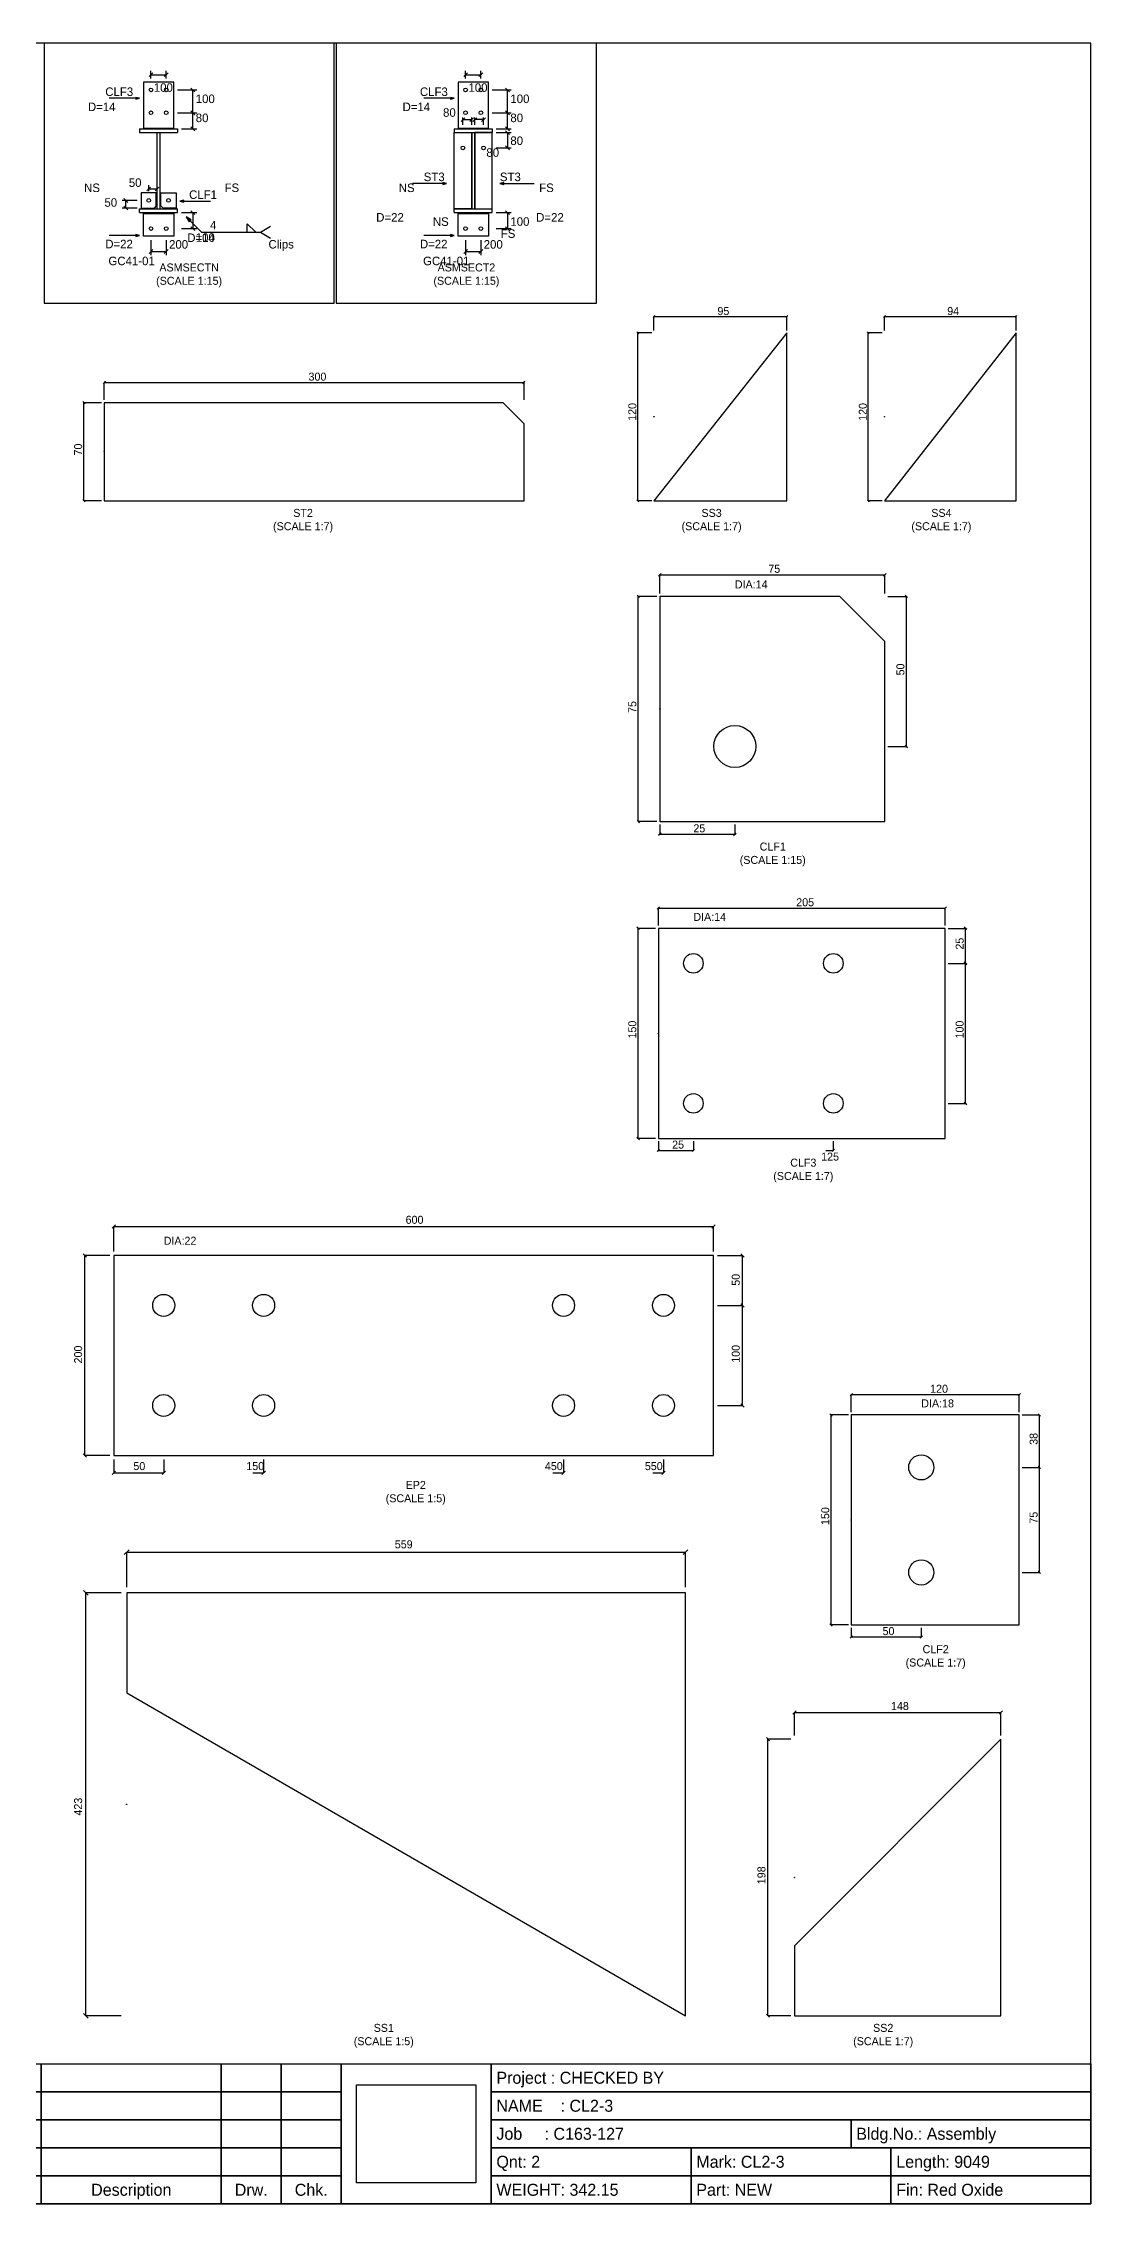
# Model space of a CAD drawing. Header units: metres. Extents: x 0 to 15272, y 0 to 10800.
# Drawn here: x 10031 to 15272, y 0 to 10800 of the extents above; entities that cross this region are included whole.
import ezdxf
from ezdxf.enums import TextEntityAlignment as Align

# ---------------------------------------------------------------- set-up
doc = ezdxf.new("R2010")
doc.units = ezdxf.units.M
doc.linetypes.add('CONTIN', pattern=[0])
for name, color, linetype in [('1', 7, 'CONTIN'), ('13', 2, 'CONTIN'), ('2', 7, 'CONTIN'), ('21', 7, 'CONTIN'), ('3', 1, 'CONTIN'), ('4', 1, 'CONTIN'), ('5', 7, 'CONTIN'), ('6', 4, 'CONTIN')]:
    doc.layers.add(name, color=color, linetype=linetype)
doc.styles.add('SIMPLEX', font='txt')
picture_1 = doc.add_image_def('image1.png', size_in_pixel=(229, 276))

# ---------------------------------------------------------------- blocks, each defined once
blk = doc.blocks.new('Title_Block')
for points in [[(-6000, 700), (-5700, 700), (-5700, 560), (-6000, 560)], [(-5700, 700), (-5250, 700), (-5250, 560), (-5700, 560)], [(-5250, 700), (-4350, 700), (-4350, 560), (-5250, 560)], [(-4350, 700), (-4050, 700), (-4050, 560), (-4350, 560)], [(-4050, 700), (-3750, 700), (-3750, 560), (-4050, 560)], [(-3750, 700), (-3000, 700), (-3000, 0), (-3750, 0)], [(-3000, 700), (0, 700), (0, 560), (-3000, 560)], [(-6000, 560), (-5700, 560), (-5700, 420), (-6000, 420)], [(-5700, 560), (-5250, 560), (-5250, 420), (-5700, 420)], [(-5250, 560), (-4350, 560), (-4350, 420), (-5250, 420)], [(-4350, 560), (-4050, 560), (-4050, 420), (-4350, 420)], [(-4050, 560), (-3750, 560), (-3750, 420), (-4050, 420)], [(-3000, 560), (0, 560), (0, 420), (-3000, 420)], [(-6000, 420), (-5700, 420), (-5700, 280), (-6000, 280)], [(-5700, 420), (-5250, 420), (-5250, 280), (-5700, 280)], [(-5250, 420), (-4350, 420), (-4350, 280), (-5250, 280)], [(-4350, 420), (-4050, 420), (-4050, 280), (-4350, 280)], [(-4050, 420), (-3750, 420), (-3750, 280), (-4050, 280)], [(-3000, 420), (-1200, 420), (-1200, 280), (-3000, 280)], [(-1200, 420), (0, 420), (0, 280), (-1200, 280)], [(-6000, 280), (-5700, 280), (-5700, 140), (-6000, 140)], [(-5700, 280), (-5250, 280), (-5250, 140), (-5700, 140)], [(-5250, 280), (-4350, 280), (-4350, 140), (-5250, 140)], [(-4350, 280), (-4050, 280), (-4050, 140), (-4350, 140)], [(-4050, 280), (-3750, 280), (-3750, 140), (-4050, 140)], [(-3000, 280), (-2000, 280), (-2000, 140), (-3000, 140)], [(-2000, 280), (-1000, 280), (-1000, 140), (-2000, 140)], [(-1000, 280), (0, 280), (0, 140), (-1000, 140)], [(-6000, 140), (-5700, 140), (-5700, 0), (-6000, 0)], [(-5700, 140), (-5250, 140), (-5250, 0), (-5700, 0)], [(-5250, 140), (-4350, 140), (-4350, 0), (-5250, 0)], [(-4350, 140), (-4050, 140), (-4050, 0), (-4350, 0)], [(-4050, 140), (-3750, 140), (-3750, 0), (-4050, 0)], [(-3000, 140), (-2000, 140), (-2000, 0), (-3000, 0)], [(-2000, 140), (-1000, 140), (-1000, 0), (-2000, 0)], [(-1000, 140), (0, 140), (0, 0), (-1000, 0)]]:
    blk.add_lwpolyline(points, close=True)
for s, p in [(' Project : CHECKED BY', (-2996, 630)), (' NAME    : CL2-3', (-2996, 490)), (' Job     : C163-127', (-2996, 350)), (' Bldg.No.: Assembly', (-1196, 350)), (' Qnt: 2', (-2996, 210)), (' Mark: CL2-3', (-1996, 210)), (' Length: 9049', (-996, 210)), (' WEIGHT: 342.15', (-2996, 70)), (' Part: NEW', (-1996, 70)), (' Fin: Red Oxide', (-996, 70))]:
    blk.add_text(s, height=60).set_placement(p, align=Align.MIDDLE_LEFT)
for s, p in [('Rev.', (-5850, 70)), ('Date', (-5475, 70)), ('Description', (-4800, 70)), ('Drw.', (-4200, 70)), ('Chk.', (-3900, 70))]:
    blk.add_text(s, height=60).set_placement(p, align=Align.MIDDLE_CENTER)
image = blk.add_image(picture_1, insert=(-3674, 105), size_in_units=(598, 490))
blk = doc.blocks.new('CIRCLE')
at = {"layer": '1'}
blk.add_circle((0, 0), 10.2, dxfattribs=at)
blk = doc.blocks.new('ARROW')
at = {"layer": '2'}
blk.add_line((-0.635, -0.635), (0.635, 0.635), dxfattribs=at)
blk = doc.blocks.new('ARROWP')
for p, q in [((0, 0), (-1.27, 0.318)), ((-1.27, 0.318), (-1.27, -0.318)), ((-1.27, -0.318), (0, 0))]:
    blk.add_line(p, q)
blk = doc.blocks.new('FLAT_ASMSECTN')
at = {"layer": '1'}
for p, q in [((477.365, 872.46), (667.865, 872.46)), ((477.365, 872.46), (477.365, 853.41)), ((667.865, 872.46), (667.865, 853.41)), ((477.365, 853.41), (667.865, 853.41)), ((564.995, 472.41), (564.995, 853.41)), ((580.235, 472.41), (580.235, 853.41)), ((477.365, 453.36), (477.365, 472.41)), ((477.365, 472.41), (667.865, 472.41)), ((477.365, 453.36), (667.865, 453.36)), ((667.865, 453.36), (667.865, 472.41))]:
    blk.add_line(p, q, dxfattribs=at)
at = {"layer": '13'}
for p, q in [((648.815, 1104.87), (496.415, 1104.87)), ((496.415, 1104.87), (496.415, 876.27)), ((648.815, 876.27), (648.815, 1104.87)), ((496.415, 876.27), (648.815, 876.27)), ((561.185, 552.42), (484.985, 552.42)), ((484.985, 552.42), (484.985, 476.22)), ((561.185, 487.65), (561.185, 552.42)), ((584.045, 552.42), (660.245, 552.42)), ((584.045, 487.65), (584.045, 552.42)), ((660.245, 552.42), (660.245, 476.22)), ((484.985, 476.22), (549.755, 476.22)), ((496.415, 449.55), (648.815, 449.55)), ((496.415, 335.25), (496.415, 449.55)), ((561.185, 487.65), (549.755, 476.22)), ((584.045, 487.65), (595.475, 476.22)), ((660.245, 476.22), (595.475, 476.22)), ((648.815, 449.55), (648.815, 335.25)), ((648.815, 335.25), (496.415, 335.25))]:
    blk.add_line(p, q, dxfattribs=at)
at = {"layer": '3'}
for p, q in [((534.515, 1123.92), (534.515, 1162.02)), ((534.515, 1142.97), (610.715, 1142.97)), ((610.715, 1123.92), (610.715, 1162.02)), ((477.365, 1024.86), (324.965, 1024.86)), ((667.865, 1066.77), (763.115, 1066.77)), ((744.065, 872.46), (744.065, 1066.77)), ((667.865, 952.47), (763.115, 952.47)), ((686.915, 872.46), (763.115, 872.46)), ((523.085, 560.04), (523.085, 590.52)), ((523.085, 571.47), (564.995, 571.47)), ((564.995, 571.47), (564.995, 590.52)), ((465.935, 514.32), (389.735, 514.32)), ((465.935, 476.22), (389.735, 476.22)), ((408.785, 476.22), (408.785, 514.32)), ((679.295, 510.51), (831.695, 510.51)), ((686.915, 453.36), (763.115, 453.36)), ((744.065, 453.36), (744.065, 373.35)), ((477.365, 339.06), (324.965, 339.06)), ((686.915, 373.35), (763.115, 373.35)), ((534.515, 316.2), (534.515, 240)), ((534.515, 259.05), (610.715, 259.05)), ((610.715, 316.2), (610.715, 240))]:
    blk.add_line(p, q, dxfattribs=at)
at = {"layer": '4'}
for p, q in [((710.54, 432.03), (787.34, 355.215)), ((787.34, 355.215), (1068.98, 355.215)), ((1015.64, 397.89), (1058.315, 355.215)), ((1015.64, 355.215), (1015.64, 397.89)), ((1068.98, 355.215), (1081.79, 355.215)), ((1081.79, 355.215), (1132.985, 385.08)), ((1081.79, 355.215), (1132.985, 325.35))]:
    blk.add_line(p, q, dxfattribs=at)
at = {"layer": '1'}
for name, p, xscale, yscale, zscale, rotation in [('ARROW', (534.515, 1142.97), 15, 15, 15, 180), ('ARROW', (744.065, 1066.77), 15, 15, 15, 90), ('ARROW', (744.065, 952.47), 15, 15, 15, -90.00000000000001), ('ARROW', (744.065, 952.47), 15, 15, 15, 90), ('ARROW', (744.065, 872.46), 15, 15, 15, -90.00000000000001), ('ARROW', (564.995, 571.47), 15, 15, 15, 180), ('ARROW', (408.785, 514.32), 15, 15, 15, -90.00000000000001), ('ARROW', (408.785, 476.22), 15, 15, 15, 90), ('ARROW', (744.065, 453.36), 15, 15, 15, 90), ('CIRCLE', (534.515, 373.35), 0.8999999999999999, 0.8999999999999999, 0.8999999999999999, 90), ('CIRCLE', (610.715, 373.35), 0.8999999999999999, 0.8999999999999999, 0.8999999999999999, 90), ('ARROW', (744.065, 373.35), 15, 15, 15, -90.00000000000001), ('ARROW', (534.515, 259.05), 15, 15, 15, 180)]:
    blk.add_blockref(name, p, dxfattribs=dict(at, xscale=xscale, yscale=yscale, zscale=zscale, rotation=rotation))
for name, p, xscale, yscale, zscale in [('ARROW', (610.715, 1142.97), 15, 15, 15), ('CIRCLE', (534.515, 1066.77), 0.8999999999999999, 0.8999999999999999, 0.8999999999999999), ('CIRCLE', (610.715, 1066.77), 0.8999999999999999, 0.8999999999999999, 0.8999999999999999), ('CIRCLE', (534.515, 952.47), 0.8999999999999999, 0.8999999999999999, 0.8999999999999999), ('CIRCLE', (610.715, 952.47), 0.8999999999999999, 0.8999999999999999, 0.8999999999999999), ('ARROW', (523.085, 571.47), 15, 15, 15), ('CIRCLE', (523.085, 514.32), 0.8999999999999999, 0.8999999999999999, 0.8999999999999999), ('CIRCLE', (622.145, 514.32), 0.8999999999999999, 0.8999999999999999, 0.8999999999999999), ('ARROW', (610.715, 259.05), 15, 15, 15)]:
    blk.add_blockref(name, p, dxfattribs=dict(at, xscale=xscale, yscale=yscale, zscale=zscale))
at = {"layer": '3', "xscale": 15, "yscale": 15, "zscale": 15}
for p in [(477.365, 1024.86), (477.365, 339.06)]:
    blk.add_blockref('ARROWP', p, dxfattribs=at)
at = {"layer": '3', "xscale": 15, "yscale": 15, "zscale": 15, "rotation": 180}
blk.add_blockref('ARROWP', (679.295, 510.51), dxfattribs=at)
at = {"layer": '4', "xscale": 22.5, "yscale": 22.5, "zscale": 22.5, "rotation": 135}
blk.add_blockref('ARROWP', (710.54, 432.03), dxfattribs=at)
at = {"insert": (725.172, 140), "char_height": 40, "attachment_point": 5}
blk.add_mtext('ASMSECTN\\P(SCALE 1:15)', dxfattribs=at)
at = {"layer": '1', "style": 'SIMPLEX'}
for s, p in [('CLF3', (305.915, 1036.29)), ('CLF1', (725.015, 521.94)), (' GC41-01', (305.915, 190.49))]:
    blk.add_text(s, height=42.675, dxfattribs=at).set_placement(p)
at = {"layer": '21', "style": 'SIMPLEX'}
for s, p in [('D=14', (219.05, 960.855)), ('D=14', (715.865, 306.505)), ('D=22', (305.915, 275.055))]:
    blk.add_text(s, height=42.675, dxfattribs=at).set_placement(p)
at = {"layer": '3', "style": 'SIMPLEX'}
for s, p in [('100', (548.735, 1057.19)), ('100', (758.285, 1000.98)), ('80', (758.285, 905.73)), ('NS', (200, 556.23)), ('50', (423.515, 581.88)), ('FS', (902.555, 556.23)), ('50', (301.595, 482.82)), ('100', (758.285, 307.57)), ('200', (624.935, 273.27))]:
    blk.add_text(s, height=42.675, dxfattribs=at).set_placement(p)
at = {"layer": '4', "style": 'SIMPLEX'}
blk.add_text('Clips', height=42.675, dxfattribs=at).set_placement((1122.32, 273.885))
at = {"layer": '5', "style": 'SIMPLEX'}
blk.add_text('4', height=42.675, dxfattribs=at).set_placement((830.015, 369.435))
blk = doc.blocks.new('FLAT_ASMSECT2')
at = {"layer": '1'}
for p, q in [((590.15, 872.46), (780.65, 872.46)), ((590.15, 872.46), (590.15, 853.41)), ((780.65, 872.46), (780.65, 853.41)), ((590.15, 853.41), (780.65, 853.41)), ((677.78, 472.41), (677.78, 853.41)), ((693.02, 472.41), (693.02, 853.41)), ((590.15, 453.36), (590.15, 472.41)), ((590.15, 472.41), (780.65, 472.41)), ((590.15, 453.36), (780.65, 453.36)), ((780.65, 453.36), (780.65, 472.41))]:
    blk.add_line(p, q, dxfattribs=at)
at = {"layer": '13'}
for p, q in [((761.6, 1104.87), (609.2, 1104.87)), ((609.2, 1104.87), (609.2, 876.27)), ((761.6, 876.27), (761.6, 1104.87)), ((609.2, 876.27), (761.6, 876.27)), ((590.15, 472.41), (590.15, 853.41)), ((590.15, 853.41), (677.78, 853.41)), ((677.78, 853.41), (677.78, 472.41)), ((780.65, 853.41), (693.02, 853.41)), ((693.02, 853.41), (693.02, 472.41)), ((780.65, 472.41), (780.65, 853.41)), ((677.78, 472.41), (590.15, 472.41)), ((609.2, 449.55), (761.6, 449.55)), ((609.2, 335.25), (609.2, 449.55)), ((693.02, 472.41), (780.65, 472.41)), ((761.6, 449.55), (761.6, 335.25)), ((761.6, 335.25), (609.2, 335.25))]:
    blk.add_line(p, q, dxfattribs=at)
at = {"layer": '3'}
for p, q in [((647.3, 1123.92), (647.3, 1162.02)), ((647.3, 1142.97), (723.5, 1142.97)), ((723.5, 1123.92), (723.5, 1162.02)), ((590.15, 1024.86), (437.75, 1024.86)), ((780.65, 1066.77), (875.9, 1066.77)), ((856.85, 872.46), (856.85, 1066.77)), ((633.965, 891.51), (633.965, 929.61)), ((633.965, 918.18), (677.78, 918.18)), ((677.78, 891.51), (677.78, 929.61)), ((693.02, 891.51), (693.02, 929.61)), ((736.835, 918.18), (693.02, 918.18)), ((736.835, 891.51), (736.835, 929.61)), ((780.65, 952.47), (875.9, 952.47)), ((799.7, 872.46), (875.9, 872.46)), ((799.7, 853.41), (875.9, 853.41)), ((799.7, 853.41), (875.9, 853.41)), ((799.7, 777.21), (875.9, 777.21)), ((799.7, 777.21), (875.9, 777.21)), ((856.85, 853.41), (856.85, 777.21)), ((856.85, 853.41), (856.85, 777.21)), ((552.05, 599.415), (381.365, 599.415)), ((818.75, 599.415), (989.435, 599.415)), ((799.7, 453.36), (875.9, 453.36)), ((856.85, 453.36), (856.85, 373.35)), ((590.15, 339.06), (437.75, 339.06)), ((799.7, 373.35), (875.9, 373.35)), ((647.3, 316.2), (647.3, 240)), ((647.3, 259.05), (723.5, 259.05)), ((723.5, 316.2), (723.5, 240))]:
    blk.add_line(p, q, dxfattribs=at)
at = {"layer": '1'}
for name, p, xscale, yscale, zscale, rotation in [('ARROW', (647.3, 1142.97), 15, 15, 15, 180), ('ARROW', (856.85, 1066.77), 15, 15, 15, 90), ('ARROW', (633.965, 918.18), 15, 15, 15, 180), ('ARROW', (693.02, 918.18), 15, 15, 15, 180), ('ARROW', (856.85, 952.47), 15, 15, 15, -90.00000000000001), ('ARROW', (856.85, 952.47), 15, 15, 15, 90), ('ARROW', (856.85, 872.46), 15, 15, 15, -90.00000000000001), ('ARROW', (856.85, 853.41), 15, 15, 15, 90), ('ARROW', (856.85, 853.41), 15, 15, 15, 90), ('ARROW', (856.85, 777.21), 15, 15, 15, -90.00000000000001), ('ARROW', (856.85, 777.21), 15, 15, 15, -90.00000000000001), ('ARROW', (856.85, 453.36), 15, 15, 15, 90), ('CIRCLE', (647.3, 373.35), 0.8999999999999999, 0.8999999999999999, 0.8999999999999999, 90), ('CIRCLE', (723.5, 373.35), 0.8999999999999999, 0.8999999999999999, 0.8999999999999999, 90), ('ARROW', (856.85, 373.35), 15, 15, 15, -90.00000000000001), ('ARROW', (647.3, 259.05), 15, 15, 15, 180)]:
    blk.add_blockref(name, p, dxfattribs=dict(at, xscale=xscale, yscale=yscale, zscale=zscale, rotation=rotation))
for name, p, xscale, yscale, zscale in [('ARROW', (723.5, 1142.97), 15, 15, 15), ('CIRCLE', (647.3, 1066.77), 0.8999999999999999, 0.8999999999999999, 0.8999999999999999), ('CIRCLE', (723.5, 1066.77), 0.8999999999999999, 0.8999999999999999, 0.8999999999999999), ('CIRCLE', (647.3, 952.47), 0.8999999999999999, 0.8999999999999999, 0.8999999999999999), ('ARROW', (677.78, 918.18), 15, 15, 15), ('CIRCLE', (723.5, 952.47), 0.8999999999999999, 0.8999999999999999, 0.8999999999999999), ('ARROW', (736.835, 918.18), 15, 15, 15), ('CIRCLE', (633.965, 777.21), 0.8999999999999999, 0.8999999999999999, 0.8999999999999999), ('CIRCLE', (736.835, 777.21), 0.8999999999999999, 0.8999999999999999, 0.8999999999999999), ('ARROW', (723.5, 259.05), 15, 15, 15)]:
    blk.add_blockref(name, p, dxfattribs=dict(at, xscale=xscale, yscale=yscale, zscale=zscale))
at = {"layer": '3', "xscale": 15, "yscale": 15, "zscale": 15}
for p in [(590.15, 1024.86), (552.05, 599.415), (590.15, 339.06)]:
    blk.add_blockref('ARROWP', p, dxfattribs=at)
at = {"layer": '3', "xscale": 15, "yscale": 15, "zscale": 15, "rotation": 180}
blk.add_blockref('ARROWP', (818.75, 599.415), dxfattribs=at)
at = {"insert": (651.26, 140), "char_height": 40, "attachment_point": 5}
blk.add_mtext('ASMSECT2\\P(SCALE 1:15)', dxfattribs=at)
at = {"layer": '1', "style": 'SIMPLEX'}
for s, p in [('CLF3', (418.7, 1036.29)), ('ST3', (437.75, 610.845)), ('ST3', (818.75, 610.845)), (' GC41-01', (418.7, 190.49))]:
    blk.add_text(s, height=42.675, dxfattribs=at).set_placement(p)
at = {"layer": '21', "style": 'SIMPLEX'}
for s, p in [('D=14', (331.835, 960.855)), ('D=22', (200, 408.405)), ('D=22', (1000.1, 408.405)), ('D=22', (418.7, 275.055))]:
    blk.add_text(s, height=42.675, dxfattribs=at).set_placement(p)
at = {"layer": '3', "style": 'SIMPLEX'}
for s, p in [('100', (661.52, 1057.19)), ('80', (534.395, 932.4)), ('100', (871.07, 1000.98)), ('80', (871.07, 905.73)), ('80', (751.055, 732.4)), ('80', (871.07, 791.43)), ('80', (871.07, 791.43)), ('NS', (312.785, 556.23)), ('FS', (1015.34, 556.23)), ('NS', (483.47, 387.06)), ('FS', (823.325, 327.06)), ('100', (871.07, 387.57)), ('200', (737.72, 273.27))]:
    blk.add_text(s, height=42.675, dxfattribs=at).set_placement(p)
blk = doc.blocks.new('SS1')
at = {"layer": '3', "linetype": 'CONTINUOUS'}
for p, q in [((422.862185, 2353.69505), (422.862185, 1853.69505)), ((3217.862185, 2353.69505), (422.862185, 2353.69505)), ((3217.862185, 240), (3217.862185, 2353.69505)), ((422.862185, 1853.69505), (3217.862185, 240))]:
    blk.add_line(p, q, dxfattribs=at)
at = {"layer": '5', "linetype": 'CONTINUOUS'}
for p, q in [((422.362185, 1296.8475), (423.362185, 1296.8475)), ((422.862185, 1296.3475), (422.862185, 1297.34755))]:
    blk.add_line(p, q, dxfattribs=at)
blk.add_circle((422.862185, 1296.8475), 0.5, dxfattribs=at)
at = {"layer": '6', "linetype": 'CONTINUOUS'}
for p, q in [((422.862185, 2381.87765), (422.862185, 2558.018915)), ((422.862185, 2557.76892), (3217.862185, 2557.76892)), ((3217.862185, 2381.87765), (3217.862185, 2558.018915)), ((394.679745, 2353.69505), (218.538475, 2353.695065)), ((218.788315, 240), (218.78847, 2353.695065)), ((394.679585, 240), (218.53832, 240))]:
    blk.add_line(p, q, dxfattribs=at)
at = {"layer": '6', "xscale": 18.7884, "yscale": 18.7884, "zscale": 3.75768}
for p, rotation in [((422.862185, 2557.76892), 180), ((218.78847, 2353.695065), 90), ((218.788315, 240), -90.00000000000001)]:
    blk.add_blockref('ARROW', p, dxfattribs=dict(at, rotation=rotation))
blk.add_blockref('ARROW', (3217.862185, 2557.76892), dxfattribs=at)
at = {"insert": (1708.931092, 140), "char_height": 40, "attachment_point": 5}
blk.add_mtext('SS1\\P(SCALE 1:5)', dxfattribs=at)
at = {"layer": '5'}
blk.add_text('ZERO', height=0.075, dxfattribs=at).set_placement((422.862185, 1096.8475))
at = {"layer": '6'}
blk.add_text('559', height=40, dxfattribs=at).set_placement((1763.996985, 2576.557315))
blk.add_text('423', height=40, rotation=90, dxfattribs=at).set_placement((200, 1240.4823))
blk = doc.blocks.new('EP2')
at = {"layer": '3', "linetype": 'CONTINUOUS'}
for p, q in [((358.083305, 1326.66665), (358.083305, 326.66665)), ((3358.083305, 1326.66665), (358.083305, 1326.66665)), ((3358.083305, 326.66665), (3358.083305, 1326.66665)), ((358.083305, 326.66665), (3358.083305, 326.66665))]:
    blk.add_line(p, q, dxfattribs=at)
at = {"layer": '4', "linetype": 'CONTINUOUS'}
for centre in [(608.083305, 1076.66665), (1108.083305, 1076.66665), (2608.083305, 1076.66665), (3108.083305, 1076.66665), (608.083305, 576.66665), (1108.083305, 576.66665), (2608.083305, 576.66665), (3108.083305, 576.66665)]:
    blk.add_circle(centre, 55, dxfattribs=at)
at = {"layer": '5', "linetype": 'CONTINUOUS'}
for p, q in [((357.583305, 826.66665), (358.583305, 826.66665)), ((358.083305, 826.16665), (358.083305, 827.16664))]:
    blk.add_line(p, q, dxfattribs=at)
blk.add_circle((358.083305, 826.66665), 0.5, dxfattribs=at)
at = {"layer": '6', "linetype": 'CONTINUOUS'}
for p, q in [((358.083305, 1346.66665), (358.083305, 1471.66666)), ((358.083305, 1471.416665), (3358.083305, 1471.416665)), ((3358.083305, 1346.66665), (3358.083305, 1471.66666)), ((338.08338, 1326.66665), (213.08337, 1326.66666)), ((213.33329, 326.66665), (213.33337, 1326.66666)), ((3378.083305, 1326.66665), (3503.083305, 1326.66664)), ((3502.833355, 1076.66665), (3502.833355, 1326.66664)), ((3378.083305, 1076.66665), (3503.083305, 1076.66665)), ((3378.083305, 1076.66665), (3503.083305, 1076.66665)), ((3502.833355, 576.66665), (3502.833355, 1076.66665)), ((3378.083305, 576.66665), (3503.083305, 576.66665)), ((338.083305, 326.66665), (213.083295, 326.66665)), ((358.083305, 306.66665), (358.083305, 240)), ((358.083305, 240.25), (608.083305, 240.25)), ((608.083305, 306.66665), (608.083305, 240)), ((1054.749955, 240.25), (1108.083305, 240.25)), ((1108.083305, 306.66665), (1108.083305, 240)), ((2554.750005, 240.25), (2608.083305, 240.25)), ((2608.083305, 306.66665), (2608.083305, 240)), ((3054.749855, 240.25), (3108.083305, 240.25)), ((3108.083305, 306.66665), (3108.083305, 240))]:
    blk.add_line(p, q, dxfattribs=at)
at = {"layer": '6', "xscale": 13.333335, "yscale": 13.333335, "zscale": 2.666667}
for p, rotation in [((358.083305, 1471.416665), 180), ((213.33337, 1326.66666), 90), ((3502.833355, 1326.66664), 90), ((3502.833355, 1076.66665), -90.00000000000001), ((3502.833355, 1076.66665), 90), ((3502.833355, 576.66665), -90.00000000000001), ((213.33329, 326.66665), -90.00000000000001), ((358.083305, 240.25), 180)]:
    blk.add_blockref('ARROW', p, dxfattribs=dict(at, rotation=rotation))
for p in [(3358.083305, 1471.416665), (608.083305, 240.25), (1108.083305, 240.25), (2608.083305, 240.25), (3108.083305, 240.25)]:
    blk.add_blockref('ARROW', p, dxfattribs=at)
at = {"insert": (1868.748477, 140), "char_height": 40, "attachment_point": 5}
blk.add_mtext('EP2\\P(SCALE 1:5)', dxfattribs=at)
at = {"layer": '5'}
blk.add_text('ZERO', height=0.075, dxfattribs=at).set_placement((358.083305, 626.66665))
at = {"layer": '6'}
for s, p in [('600', (1818.083305, 1484.749995)), ('DIA:22', (608.083305, 1379.99998)), ('50', (456.416645, 253.5834)), ('150', (1021.416655, 253.5834)), ('450', (2514.750005, 253.5834)), ('550', (3014.749855, 253.5834))]:
    blk.add_text(s, height=40, dxfattribs=at).set_placement(p)
for s, p in [('50', (3489.499955, 1174.99999)), ('200', (200, 786.66665)), ('100', (3489.499955, 790))]:
    blk.add_text(s, height=40, rotation=90, dxfattribs=at).set_placement(p)
blk = doc.blocks.new('CLF3')
at = {"layer": '3', "linetype": 'CONTINUOUS'}
for p, q in [((310.483296, 1350.66669), (310.483296, 300.66669)), ((1745.483296, 1350.66669), (310.483296, 1350.66669)), ((1745.483296, 300.66669), (1745.483296, 1350.66669)), ((310.483296, 300.66669), (1745.483296, 300.66669))]:
    blk.add_line(p, q, dxfattribs=at)
at = {"layer": '4', "linetype": 'CONTINUOUS'}
for centre in [(485.483296, 1175.66669), (1185.483296, 1175.66669), (485.483296, 475.66669), (1185.483296, 475.66669)]:
    blk.add_circle(centre, 49, dxfattribs=at)
at = {"layer": '5', "linetype": 'CONTINUOUS'}
for p, q in [((309.783296, 825.66669), (311.183296, 825.66669)), ((310.483296, 824.966704), (310.483296, 826.366676))]:
    blk.add_line(p, q, dxfattribs=at)
blk.add_circle((310.483296, 825.66669), 0.7, dxfattribs=at)
at = {"layer": '6', "linetype": 'CONTINUOUS'}
for p, q in [((310.483296, 1364.66669), (310.483296, 1452.166697)), ((310.483296, 1451.816697), (1745.483296, 1451.816697)), ((1745.483296, 1364.66669), (1745.483296, 1452.166697)), ((296.483373, 1350.66669), (208.983366, 1350.666697)), ((209.333289, 300.66669), (209.333373, 1350.666697)), ((1759.483296, 1350.66669), (1846.983296, 1350.666683)), ((1846.633296, 1175.66669), (1846.633296, 1350.666683)), ((1759.483296, 1175.66669), (1846.983296, 1175.66669)), ((1759.483296, 1175.66669), (1846.983296, 1175.66669)), ((1846.633296, 475.66669), (1846.633296, 1175.66669)), ((1759.483296, 475.66669), (1846.983296, 475.66669)), ((296.483296, 300.66669), (208.983289, 300.66669)), ((310.483296, 286.66669), (310.483296, 240)), ((310.483296, 240.35), (485.483296, 240.35)), ((485.483296, 286.66669), (485.483296, 240)), ((1148.149916, 240.35), (1185.483296, 240.35)), ((1185.483296, 286.66669), (1185.483296, 240))]:
    blk.add_line(p, q, dxfattribs=at)
at = {"layer": '6', "xscale": 9.333331000000001, "yscale": 9.333331000000001, "zscale": 1.333333}
for p, rotation in [((310.483296, 1451.816697), 180), ((209.333373, 1350.666697), 90), ((1846.633296, 1350.666683), 90), ((1846.633296, 1175.66669), -90.00000000000001), ((1846.633296, 1175.66669), 90), ((1846.633296, 475.66669), -90.00000000000001), ((209.333289, 300.66669), -90.00000000000001), ((310.483296, 240.35), 180)]:
    blk.add_blockref('ARROW', p, dxfattribs=dict(at, rotation=rotation))
for p in [(1745.483296, 1451.816697), (485.483296, 240.35), (1185.483296, 240.35)]:
    blk.add_blockref('ARROW', p, dxfattribs=at)
at = {"insert": (1035.452093, 140), "char_height": 40, "attachment_point": 5}
blk.add_mtext('CLF3\\P(SCALE 1:7)', dxfattribs=at)
at = {"layer": '5'}
blk.add_text('ZERO', height=0.105, dxfattribs=at).set_placement((310.483296, 625.66669))
at = {"layer": '6'}
for s, p in [('DIA:14', (485.483296, 1388.000021)), ('205', (999.983296, 1461.150028)), ('25', (379.316634, 249.68331)), ('125', (1124.816676, 189.68331))]:
    blk.add_text(s, height=40, dxfattribs=at).set_placement(p)
for s, p in [('25', (1837.299986, 1244.500028)), ('150', (200, 800.000042)), ('100', (1837.299986, 799.999986))]:
    blk.add_text(s, height=40, rotation=90, dxfattribs=at).set_placement(p)
blk = doc.blocks.new('SS2')
at = {"layer": '3', "linetype": 'CONTINUOUS'}
for p, q in [((1378.080512, 1622.5), (345.580512, 590)), ((1378.080512, 240), (1378.080512, 1622.5)), ((345.580512, 590), (345.580512, 240)), ((345.580512, 240), (1378.080512, 240))]:
    blk.add_line(p, q, dxfattribs=at)
at = {"layer": '5', "linetype": 'CONTINUOUS'}
for p, q in [((344.880512, 931.25), (346.280512, 931.25)), ((345.580512, 930.550014), (345.580512, 931.949986))]:
    blk.add_line(p, q, dxfattribs=at)
blk.add_circle((345.580512, 931.25), 0.7, dxfattribs=at)
at = {"layer": '6', "linetype": 'CONTINUOUS'}
for p, q in [((345.580512, 1640.933331), (345.580512, 1756.141669)), ((345.580512, 1755.791676), (1378.080512, 1755.791676)), ((1378.080512, 1640.933331), (1378.080512, 1756.141669)), ((327.147286, 1622.5), (211.938948, 1622.500007)), ((212.288836, 240), (212.288941, 1622.500007)), ((327.147181, 240), (211.938843, 240))]:
    blk.add_line(p, q, dxfattribs=at)
at = {"layer": '6', "xscale": 12.288891999999999, "yscale": 12.288891999999999, "zscale": 1.755556}
for p, rotation in [((345.580512, 1755.791676), 180), ((212.288941, 1622.500007), 90), ((212.288836, 240), -90.00000000000001)]:
    blk.add_blockref('ARROW', p, dxfattribs=dict(at, rotation=rotation))
blk.add_blockref('ARROW', (1378.080512, 1755.791676), dxfattribs=at)
at = {"insert": (789.040256, 140), "char_height": 40, "attachment_point": 5}
blk.add_mtext('SS2\\P(SCALE 1:7)', dxfattribs=at)
at = {"layer": '5'}
blk.add_text('ZERO', height=0.105, dxfattribs=at).set_placement((345.580512, 731.25))
at = {"layer": '6'}
blk.add_text('148', height=40, dxfattribs=at).set_placement((828.036094, 1768.080568))
blk.add_text('198', height=40, rotation=90, dxfattribs=at).set_placement((200, 897.45561))
blk = doc.blocks.new('CLF1')
at = {"layer": '3', "linetype": 'CONTINUOUS'}
for p, q in [((317.99996, 1430.00004), (317.99996, 305.00004)), ((1217.99996, 1430.00004), (317.99996, 1430.00004)), ((1442.99996, 1205.00004), (1217.99996, 1430.00004)), ((1442.99996, 305.00004), (1442.99996, 1205.00004)), ((317.99996, 305.00004), (1442.99996, 305.00004))]:
    blk.add_line(p, q, dxfattribs=at)
at = {"layer": '4', "linetype": 'CONTINUOUS'}
blk.add_circle((692.99996, 680.00004), 105, dxfattribs=at)
at = {"layer": '5', "linetype": 'CONTINUOUS'}
for p, q in [((316.49996, 867.50004), (319.49996, 867.50004)), ((317.99996, 866.00007), (317.99996, 869.00001))]:
    blk.add_line(p, q, dxfattribs=at)
blk.add_circle((317.99996, 867.50004), 1.5, dxfattribs=at)
at = {"layer": '6', "linetype": 'CONTINUOUS'}
for p, q in [((317.99996, 1445.00004), (317.99996, 1538.75004)), ((317.99996, 1538.00004), (1442.99996, 1538.00004)), ((1442.99996, 1445.00004), (1442.99996, 1538.75004)), ((303.00005, 1430.00004), (209.250035, 1430.000055)), ((209.99996, 305.00004), (210.000035, 1430.000055)), ((1457.99996, 1430.00004), (1551.74996, 1430.000025)), ((1550.999915, 680.00004), (1550.999915, 1430.000025)), ((1457.99996, 680.00004), (1551.74996, 680.00004)), ((302.99996, 305.00004), (209.24996, 305.00004)), ((317.99996, 290.00004), (317.99996, 240)), ((317.99996, 240.750045), (692.99996, 240.750045)), ((692.99996, 290.00004), (692.99996, 240))]:
    blk.add_line(p, q, dxfattribs=at)
at = {"layer": '6', "xscale": 10.000005, "yscale": 10.000005, "zscale": 0.666667}
for p, rotation in [((317.99996, 1538.00004), 180), ((210.000035, 1430.000055), 90), ((1550.999915, 1430.000025), 90), ((1550.999915, 680.00004), -90.00000000000001), ((209.99996, 305.00004), -90.00000000000001), ((317.99996, 240.750045), 180)]:
    blk.add_blockref('ARROW', p, dxfattribs=dict(at, rotation=rotation))
for p in [(1442.99996, 1538.00004), (692.99996, 240.750045)]:
    blk.add_blockref('ARROW', p, dxfattribs=at)
at = {"insert": (882.496977, 140), "char_height": 40, "attachment_point": 5}
blk.add_mtext('CLF1\\P(SCALE 1:15)', dxfattribs=at)
at = {"layer": '5'}
blk.add_text('ZERO', height=0.225, dxfattribs=at).set_placement((317.99996, 667.50004))
at = {"layer": '6'}
for s, p in [('75', (860.49998, 1548.000045)), ('DIA:14', (692.99996, 1470.000045)), ('25', (485.499965, 250.750005))]:
    blk.add_text(s, height=40, dxfattribs=at).set_placement(p)
for s, p in [('50', (1540.999955, 1035.00003)), ('75', (200, 847.50006))]:
    blk.add_text(s, height=40, rotation=90, dxfattribs=at).set_placement(p)
blk = doc.blocks.new('ST2')
at = {"layer": '3', "linetype": 'CONTINUOUS'}
for p, q in [((310.483317, 730), (310.483317, 240)), ((2305.483317, 730), (310.483317, 730)), ((2410.483317, 625), (2305.483317, 730)), ((2410.483317, 240), (2410.483317, 625)), ((310.483317, 240), (2410.483317, 240))]:
    blk.add_line(p, q, dxfattribs=at)
at = {"layer": '5', "linetype": 'CONTINUOUS'}
for p, q in [((309.783317, 485), (311.183317, 485)), ((310.483317, 484.300014), (310.483317, 485.699986))]:
    blk.add_line(p, q, dxfattribs=at)
blk.add_circle((310.483317, 485), 0.7, dxfattribs=at)
at = {"layer": '6', "linetype": 'CONTINUOUS'}
for p, q in [((310.483317, 744), (310.483317, 831.500007)), ((310.483317, 831.150007), (2410.483317, 831.150007)), ((2410.483317, 744), (2410.483317, 831.500007)), ((296.483352, 730), (208.983345, 730.000007)), ((209.33331, 240), (209.333345, 730.000007)), ((296.483317, 240), (208.98331, 240))]:
    blk.add_line(p, q, dxfattribs=at)
at = {"layer": '6', "xscale": 9.333331000000001, "yscale": 9.333331000000001, "zscale": 1.333333}
for p, rotation in [((310.483317, 831.150007), 180), ((209.333345, 730.000007), 90), ((209.33331, 240), -90.00000000000001)]:
    blk.add_blockref('ARROW', p, dxfattribs=dict(at, rotation=rotation))
blk.add_blockref('ARROW', (2410.483317, 831.150007), dxfattribs=at)
at = {"insert": (1305.241658, 140), "char_height": 40, "attachment_point": 5}
blk.add_mtext('ST2\\P(SCALE 1:7)', dxfattribs=at)
at = {"layer": '5'}
blk.add_text('ZERO', height=0.105, dxfattribs=at).set_placement((310.483317, 285))
at = {"layer": '6'}
blk.add_text('300', height=40, dxfattribs=at).set_placement((1332.483317, 840.483338))
blk.add_text('70', height=40, rotation=90, dxfattribs=at).set_placement((200, 466.333324))
blk = doc.blocks.new('CLF2')
at = {"layer": '3', "linetype": 'CONTINUOUS'}
for p, q in [((310.483296, 1350.66669), (310.483296, 300.66669)), ((1150.483296, 1350.66669), (310.483296, 1350.66669)), ((1150.483296, 300.66669), (1150.483296, 1350.66669)), ((310.483296, 300.66669), (1150.483296, 300.66669))]:
    blk.add_line(p, q, dxfattribs=at)
at = {"layer": '4', "linetype": 'CONTINUOUS'}
for centre in [(660.483296, 1088.16669), (660.483296, 563.16669)]:
    blk.add_circle(centre, 63, dxfattribs=at)
at = {"layer": '5', "linetype": 'CONTINUOUS'}
for p, q in [((309.783296, 825.66669), (311.183296, 825.66669)), ((310.483296, 824.966704), (310.483296, 826.366676))]:
    blk.add_line(p, q, dxfattribs=at)
blk.add_circle((310.483296, 825.66669), 0.7, dxfattribs=at)
at = {"layer": '6', "linetype": 'CONTINUOUS'}
for p, q in [((310.483296, 1364.66669), (310.483296, 1452.166697)), ((310.483296, 1451.816697), (1150.483296, 1451.816697)), ((1150.483296, 1364.66669), (1150.483296, 1452.166697)), ((296.483373, 1350.66669), (208.983366, 1350.666697)), ((209.333289, 300.66669), (209.333373, 1350.666697)), ((1164.483296, 1350.66669), (1251.983296, 1350.666683)), ((1251.633296, 1088.16669), (1251.633296, 1350.666683)), ((1164.483296, 1088.16669), (1251.983296, 1088.16669)), ((1164.483366, 1088.16669), (1251.983436, 1088.16669)), ((1251.633296, 563.16669), (1251.633366, 1088.16669)), ((1164.483296, 563.16669), (1251.983296, 563.16669)), ((296.483296, 300.66669), (208.983289, 300.66669)), ((310.483296, 286.66669), (310.483296, 240)), ((310.483296, 240.35), (660.483296, 240.35)), ((660.483296, 286.66669), (660.483296, 240))]:
    blk.add_line(p, q, dxfattribs=at)
at = {"layer": '6', "xscale": 9.333331000000001, "yscale": 9.333331000000001, "zscale": 1.333333}
for p, rotation in [((310.483296, 1451.816697), 180), ((209.333373, 1350.666697), 90), ((1251.633296, 1350.666683), 90), ((1251.633296, 1088.16669), -90.00000000000001), ((1251.633366, 1088.16669), 90), ((1251.633296, 563.16669), -90.00000000000001), ((209.333289, 300.66669), -90.00000000000001), ((310.483296, 240.35), 180)]:
    blk.add_blockref('ARROW', p, dxfattribs=dict(at, rotation=rotation))
for p in [(1150.483296, 1451.816697), (660.483296, 240.35)]:
    blk.add_blockref('ARROW', p, dxfattribs=at)
at = {"insert": (732.351393, 140), "char_height": 40, "attachment_point": 5}
blk.add_mtext('CLF2\\P(SCALE 1:7)', dxfattribs=at)
at = {"layer": '5'}
blk.add_text('ZERO', height=0.105, dxfattribs=at).set_placement((310.483296, 625.66669))
at = {"layer": '6'}
for s, p in [('DIA:18', (660.483296, 1388.000021)), ('120', (704.81662, 1461.150028)), ('50', (466.816634, 249.68331))]:
    blk.add_text(s, height=40, dxfattribs=at).set_placement(p)
for s, p in [('38', (1242.299986, 1200.750028)), ('150', (200, 800.000042)), ('75', (1242.299986, 806.999986))]:
    blk.add_text(s, height=40, rotation=90, dxfattribs=at).set_placement(p)
blk = doc.blocks.new('SS3')
at = {"layer": '3', "linetype": 'CONTINUOUS'}
for p, q in [((953.316634, 1080), (288.316634, 240)), ((953.316634, 240), (953.316634, 1080)), ((288.316634, 240), (953.316634, 240))]:
    blk.add_line(p, q, dxfattribs=at)
at = {"layer": '5', "linetype": 'CONTINUOUS'}
for p, q in [((287.616634, 660), (289.016634, 660)), ((288.316634, 659.300014), (288.316634, 660.699986))]:
    blk.add_line(p, q, dxfattribs=at)
blk.add_circle((288.316634, 660), 0.7, dxfattribs=at)
at = {"layer": '6', "linetype": 'CONTINUOUS'}
for p, q in [((288.316634, 1091.2), (288.316634, 1161.2)), ((288.316634, 1160.85), (953.316634, 1160.85)), ((953.316634, 1091.2), (953.316634, 1161.2)), ((277.116697, 1080), (207.116697, 1080.000007)), ((207.466634, 240), (207.466697, 1080.000007)), ((277.116634, 240), (207.116634, 240))]:
    blk.add_line(p, q, dxfattribs=at)
at = {"layer": '6', "xscale": 7.4666690000000004, "yscale": 7.4666690000000004, "zscale": 1.066667}
for p, rotation in [((207.466697, 1080.000007), 90), ((288.316634, 1160.85), 180), ((207.466634, 240), -90.00000000000001)]:
    blk.add_blockref('ARROW', p, dxfattribs=dict(at, rotation=rotation))
blk.add_blockref('ARROW', (953.316634, 1160.85), dxfattribs=at)
at = {"insert": (576.658317, 140), "char_height": 40, "attachment_point": 5}
blk.add_mtext('SS3\\P(SCALE 1:7)', dxfattribs=at)
at = {"layer": '5'}
blk.add_text('ZERO', height=0.105, dxfattribs=at).set_placement((288.316634, 460))
at = {"layer": '6'}
blk.add_text('95', height=40, dxfattribs=at).set_placement((605.883317, 1168.316669))
blk.add_text('120', height=40, rotation=90, dxfattribs=at).set_placement((200, 639.466662))
blk = doc.blocks.new('SS4')
at = {"layer": '3', "linetype": 'CONTINUOUS'}
for p, q in [((946.316634, 1080), (288.316634, 240)), ((946.316634, 240), (946.316634, 1080)), ((288.316634, 240), (946.316634, 240))]:
    blk.add_line(p, q, dxfattribs=at)
at = {"layer": '5', "linetype": 'CONTINUOUS'}
for p, q in [((287.616634, 660), (289.016634, 660)), ((288.316634, 659.300014), (288.316634, 660.699986))]:
    blk.add_line(p, q, dxfattribs=at)
blk.add_circle((288.316634, 660), 0.7, dxfattribs=at)
at = {"layer": '6', "linetype": 'CONTINUOUS'}
for p, q in [((288.316634, 1091.2), (288.316634, 1161.2)), ((288.316634, 1160.85), (946.316634, 1160.85)), ((946.316634, 1091.2), (946.316634, 1161.2)), ((277.116697, 1080), (207.116697, 1080.000007)), ((207.466634, 240), (207.466697, 1080.000007)), ((277.116634, 240), (207.116634, 240))]:
    blk.add_line(p, q, dxfattribs=at)
at = {"layer": '6', "xscale": 7.4666690000000004, "yscale": 7.4666690000000004, "zscale": 1.066667}
for p, rotation in [((207.466697, 1080.000007), 90), ((288.316634, 1160.85), 180), ((207.466634, 240), -90.00000000000001)]:
    blk.add_blockref('ARROW', p, dxfattribs=dict(at, rotation=rotation))
blk.add_blockref('ARROW', (946.316634, 1160.85), dxfattribs=at)
at = {"insert": (573.158317, 140), "char_height": 40, "attachment_point": 5}
blk.add_mtext('SS4\\P(SCALE 1:7)', dxfattribs=at)
at = {"layer": '5'}
blk.add_text('ZERO', height=0.105, dxfattribs=at).set_placement((288.316634, 460))
at = {"layer": '6'}
blk.add_text('94', height=40, dxfattribs=at).set_placement((602.383317, 1168.316669))
blk.add_text('120', height=40, rotation=90, dxfattribs=at).set_placement((200, 639.466662))

msp = doc.modelspace()

# ---------------------------------------------------------------- linework, layer by layer
msp.add_lwpolyline([(0, 0), (15272, 0), (15272, 10800), (0, 10800)], close=True)
for points in [[(10036, 9500), (11487, 9500), (11487, 10800), (10036, 10800), (10036, 9500)], [(11497, 9500), (12799, 9500), (12799, 10800), (11497, 10800), (11497, 9500)]]:
    msp.add_lwpolyline(points)

# ---------------------------------------------------------------- block references
for name, p in [('FLAT_ASMSECTN', (10036, 9500)), ('FLAT_ASMSECT2', (11497, 9500)), ('SS3', (12798, 8273)), ('SS4', (13951, 8273)), ('ST2', (10026, 8273)), ('CLF1', (12798, 6605)), ('CLF3', (12798, 5025)), ('EP2', (10026, 3414)), ('CLF2', (13763, 2593)), ('SS1', (10026, 700)), ('SS2', (13444, 700)), ('Title_Block', (15272, 0))]:
    msp.add_blockref(name, p)

doc.saveas('drawing.dxf')
